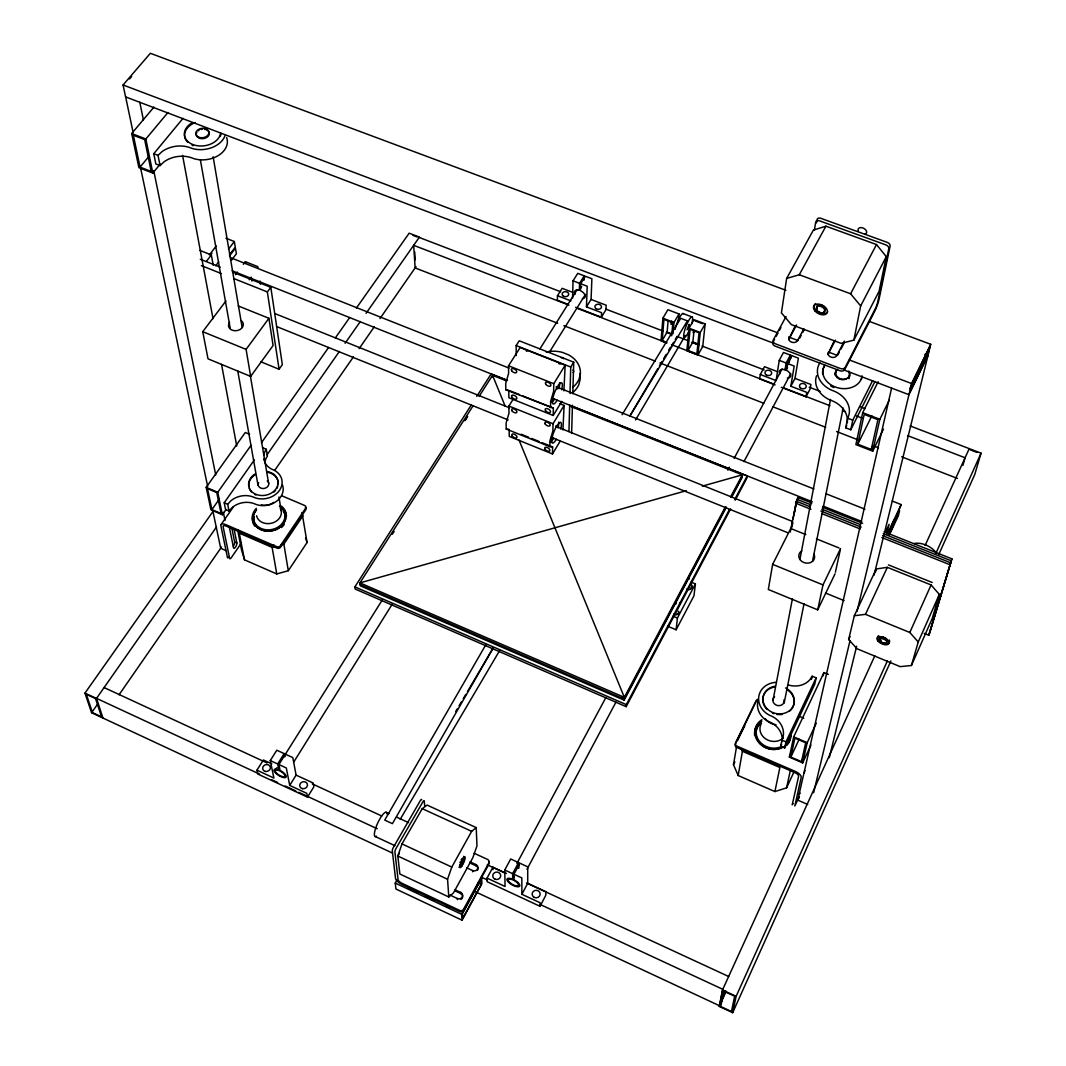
<?xml version="1.0" encoding="UTF-8"?>
<svg xmlns="http://www.w3.org/2000/svg" width="1066" height="1066" viewBox="0 0 1066 1066"><rect width="100%" height="100%" fill="white"/><g stroke="black" fill="none" stroke-linecap="round" stroke-linejoin="round"><path stroke-width="1.5" d="M506.43 873.467L492.932 867.218L487.029 878.104L487.149 881.702L540.036 906.3L540.089 902.742L521.887 894.281L527.697 883.301L527.737 866.831L519.862 863.207L513.945 874.267L513.999 879.836L515.038 880.383A7.315 2.692 29.3 0 1 518.742 886.739A7.315 2.692 29.3 0 1 508.069 881.809A7.315 2.692 29.3 0 1 511.653 878.81L512.693 879.223L514.158 876.492M799.22 794.41L800.153 793.144M509.162 430.784L509.228 436.407L552.494 453.956L552.614 446.947L549.869 446.694L549.976 440.658L552.894 430.944L553.014 423.735L564.127 405.426L559.583 403.628M550.549 407.665L550.642 401.309L553.64 391.289L553.774 383.707L565.153 365.212L520.155 347.516L508.535 365.785L508.615 373.406L505.71 383.4L505.79 389.783L553.347 408.118L553.214 415.474L508.868 397.725L508.788 390.329L505.79 389.783M572.629 292.337L562.142 288.326L557.465 295.708L557.371 300.239L567.991 304.33M564.127 405.426L562.915 429.838L563.554 428.772M565.153 365.212L563.901 390.809L564.554 389.743M568.951 431.557L569.684 405.08M570.004 393.501L570.736 367.037L573.721 362.174L519.222 340.787L516.171 345.571L516.224 355.564M572.562 298.307L573.042 280.824L577.745 273.362L584.261 275.854L584.101 280.091M571.616 433.409L572.442 405.24M572.788 393.647L573.721 362.174M575.04 294.403A6.01 3.491 32.1 0 1 578.492 290.059L579.358 290.298L579.571 283.316L584.261 275.854M575.587 307.261L601.384 317.188L601.584 312.684L586.46 306.861L591.084 299.426L591.883 278.746L585.354 276.267L580.664 283.729L580.437 290.712L581.303 291.125A6.01 3.491 32.1 0 1 585.167 295.842A6.01 3.491 32.1 0 1 582.369 298.627M586.46 306.861L587.206 286.221L580.664 283.729M472.838 406.186L359.935 582.889L360.281 585.82L624.13 700.149L624.343 697.364L725.28 507.043M471.399 404.787L354.898 586.886L355.151 589.032L626.168 706.665L626.328 704.626L729.357 509.655M678.256 322.052L678.989 313.95L667.889 309.726L662.892 318.201L661.04 340.853L666.53 342.972M666.583 342.226L662.186 340.534L663.931 319.387L672.833 322.798L671.7 335.79M662.186 340.534L667.129 332.099L668.102 320.693M673.019 333.778L674.018 322.452L678.989 313.95M689.049 328.195L686.837 350.794L697.884 355.058L702.734 346.543L705.159 323.917L693.979 319.667L689.049 328.195L700.255 332.485L697.884 355.058M688.01 350.487L690.088 329.394L699.056 332.819L696.858 353.885L688.01 350.487L692.887 341.986L694.033 330.607M667.503 626.142L676.124 629.779L677.416 618.027L695.405 583.901L691.088 582.116M695.405 583.901L693.966 595.801L676.124 629.779M777.434 371.648L764.522 366.691L760.285 374.499L759.645 378.936L775.102 384.893M571.323 405.919L747.173 475.942L746.853 478.168L735.247 500.141M786.641 278.453L781.405 312.898L791.345 324.61L841.141 343.372L853.879 340.147L879.104 291.218L886.286 256.639L876.505 244.554L825.923 226.192L813.371 230.096L786.641 278.453L799.273 274.762L850.615 293.776L860.662 305.942L853.879 340.147M779.779 373.726A6.183 3.664 27.7 0 1 784.11 369.556L785.042 369.822L786.135 362.986L790.359 355.098L789.226 361.987L790.359 355.098L783.483 352.473L779.246 360.348L776.101 380.589L760.285 374.499M795.369 325.61L788.693 339.574L796.582 324.97M689.289 325.623L689.156 324.357L687.037 329.874M787.348 378.07A6.183 3.664 27.7 0 0 790.759 375.419A6.183 3.664 27.7 0 0 787.081 370.688L786.175 370.262L787.281 363.426L791.505 355.524L798.381 358.149L795.009 378.39L790.852 386.252L806.789 392.381L806.016 396.805L781.285 387.278M791.039 358.309L791.505 355.524M814.384 230.216L815.717 222.074A3.718 2.425 28.1 0 1 819.567 220.862L885.806 244.874A3.771 2.452 26.3 0 1 888.804 248.605L877.704 302.024A5.477 0.733 -69.1 0 1 875.039 309.247L845.258 367.21A3.731 2.905 10.3 0 1 840.448 368.53L775.315 343.772A3.691 2.865 8.1 0 1 773.316 339.894L786.042 316.549M816.556 222.834L817.089 219.583A3.718 2.425 28.1 0 1 820.953 218.357L887.125 242.328A3.758 2.452 26.3 0 1 890.123 246.059L878.997 299.519A9.128 1.226 -69.1 0 1 874.573 311.538L844.818 369.462A3.731 2.905 10.4 0 1 840.021 370.781L774.969 346.037A3.691 2.865 8.1 0 1 772.983 342.159L774.569 339.255M790.852 386.252L794.17 366.051L787.281 363.426M794.063 771.731L786.575 787.854L774.902 791.558L738.178 775.528L733.488 764.735L736.513 746.853M805.829 534.599L790.732 528.509L772.65 564.367L768.32 589.498L817.715 609.832L835.051 573.828M738.178 775.528L742.402 751.277L741.203 748.545M790.279 532.027L796.435 501.273L795.276 507.709M791.305 528.536L792.464 522.1M793.051 518.889L797.181 499.381L796.595 502.592M792.065 525.391L792.651 522.18M794.103 514.145L794.69 510.92M792.038 526.671L792.624 523.446M796.422 502.539L797.914 497.502L811.772 503.019M797.341 500.714L797.914 497.502M834.305 340.747L827.909 354.445L835.371 340.174M773.09 699.949L792.424 598.692M799.913 559.503L830.481 399.47M835.158 374.979L835.784 371.714M890.896 660.96L732.688 1012.7L719.284 1006.437L722.508 989.981L874.826 655.803M725.506 990.727L720.936 1002.52M784.123 703.2L804.03 603.729M812.505 561.329L843.166 408.038M849.042 378.683L849.695 375.419M894.8 520.514L894.907 519.942A7.915 0.72 -68.4 0 0 891.229 526.617A7.915 0.72 -68.4 0 0 889.444 533.76A7.915 0.72 -68.4 0 0 894.347 522.193L901.143 504.564L892.255 501.06M788.667 685.065A20.054 17.256 14.4 0 0 809.627 680.015L812.185 676.217L816.143 677.869L814.757 684.145L784.709 747.946L780.712 746.227L781.951 740.124A20.441 18.002 14.8 0 0 770.971 715.859L769.639 715.313A20.174 17.562 14.6 0 1 758.899 695.805A20.174 17.562 14.6 0 1 776.248 682.32M874.92 381.535L850.775 429.785L845.711 427.812L847.67 418.218A25.651 20.307 10.4 0 0 833.279 390.809L831.6 390.196A25.251 19.708 10.5 0 1 819.887 362.853M774.902 791.558L779.872 767.52L742.402 751.277M784.709 747.946L785.975 741.856L816.143 677.869M850.775 429.785L852.773 420.177L872.614 380.615M732.688 1012.7L736.14 996.31L887.338 661.027M817.715 609.832L822.979 584.901L840.554 548.577M810.946 745.041L802.671 762.883L789.373 757.14L793.69 736.873L823.911 672.566L828.335 674.418M878.144 381.748L862.687 412.675L855.891 444.615L872.708 451.145L883.474 429.145M790.839 757.06L794.89 738.138L805.709 742.775L801.499 761.644L790.839 757.06L799.167 739.258M857.797 444.216L864.18 414.421L877.904 419.698L871.255 449.452L857.797 444.216L871.841 415.873M786.575 787.854L790.386 770.185M811.506 679.348L812.185 676.217M835.398 572.255L840.208 550.149M802.671 762.883L807.215 742.669L816.29 723.161M872.708 451.145L879.863 419.284L889.337 400.043M823.179 675.777L823.911 672.566M807.682 804.457L797.794 800.14L891.616 388.037M848.656 639.547L854.319 615.748L876.239 568.964L887.338 567.339L931.084 584.954L939.333 594.415L932.257 618.4L911.417 665.504L900.17 666.636L857.011 648.754L848.656 639.547L850.042 636.562M813.611 792.744L850.042 640.613M857.011 611.484L911.617 383.547L930.725 344.291L869.976 321.639M829.295 757.673L856.638 646.223M874.067 575.147L930.725 344.291M875.452 572.202L876.239 568.964M886.805 533.586L889.084 524.352L885.659 531.614M899.597 510.707L898.278 515.931L889.404 534.826M962.904 465.376L965.076 457.767L907.606 435.621M911.417 665.504L918.239 641.972L939.333 594.415M910.191 425.96L981.053 453.17L974.764 474.49L938.626 554.84M924.195 633.377L928.819 635.269L951.898 558.837L884.14 531.854M883.274 533.706L951.232 560.796L928.819 635.269M951.898 558.837L930.085 631.445M804.004 773.383L804.977 770.571M693.7 330.287L693.273 332.925L694.885 330.7M401.975 843.912L397.831 856.038L399.857 874.013L448.799 896.972L453.476 892.882L472.864 857.664L476.982 845.858L476.209 827.602L427.08 805.083L422.256 808.654L401.975 843.912L451.784 867.084L447.56 879.25L448.799 896.972M671.713 321.026L671.034 324.41L672.02 323.518M929.445 633.351L930.258 631.512M950.392 562.688L951.232 560.796M918.239 641.972L909.804 632.484L931.084 584.954M935.908 553.307L981.053 453.17M925.128 545.419L969.234 448.639M719.284 1006.437L726.173 991.287M799.047 797.102L794.823 805.989L801.192 777.487A7.129 3.211 26.3 0 0 795.396 771.438L737.046 746.187A2.812 2.492 13.8 0 1 735.567 742.815L756.154 700.602A2.772 2.425 13.6 0 1 758.339 699.243M797.794 800.14L799.127 797.235M801.499 761.644L803.564 757.193M854.319 615.748L865.485 614.336L887.338 567.339M789.373 757.14L790.759 754.182M887.418 533.746L901.143 504.564M793.037 803.537L792.238 804.803L798.594 776.354A4.277 1.932 26.3 0 0 795.103 772.73L736.833 747.493A2.812 2.492 13.8 0 1 735.353 744.121L755.914 701.934A2.772 2.425 13.7 0 1 756.274 701.401M733.488 764.735L734.887 761.844M909.978 388.251L925.608 356.124M927.953 355.484L908.938 394.686L843.659 369.875M737.605 740.364L744.734 725.733M871.255 449.452L872.694 446.521M860.662 305.942L886.286 256.639M844.339 341.12L836.917 355.431A4.65 3.611 9.9 0 1 830.92 357.07A4.65 3.611 9.9 0 1 828.322 352.18M837.969 354.831L839.448 351.967M840.941 349.102L843.912 343.385M540.036 906.3L545.792 895.28L545.859 891.709L527.697 883.301M806.016 396.805L810.133 388.903L810.92 384.493L795.009 378.39M850.615 293.776L876.505 244.554M734.78 499.394L747.173 475.942M626.168 706.665L730.61 508.922M730.703 496.796L742.349 474.836L571.189 406.666M725.799 507.416L624.21 699.123L360.148 584.688M731.223 497.236L742.083 476.689M624.13 700.149L726.426 507.123M731.849 496.889L741.923 477.874L742.349 474.836L702.307 486.149M526.99 869.283L615.961 702.108M743.948 461.631L790.772 373.646M785.042 369.822L788.534 363.293M786.175 370.262L787.574 367.65M516.917 863.433L605.834 697.604M727.812 470.133L729.384 467.201M734.114 458.393L782.111 368.863M803.844 328.808L797.568 340.52A4.61 3.571 8.6 0 1 791.572 342.146A4.61 3.571 8.6 0 1 789.053 337.309M512.693 879.223L512.626 873.667L518.556 862.607L510.707 858.983L504.764 870.029L505.057 886.472L487.029 878.104M799.54 338.402L801.112 335.47M802.685 332.539L804.257 329.621M481.219 884.327L462.697 918.386L462.431 913.709L481.033 879.543L481.219 884.327L478.234 882.941M462.071 920.198L481.899 883.714L481.659 877.744L461.725 914.362L462.071 920.198L395.939 889.031L395.233 883.061L396.885 880.183M776.155 336.336L777.754 333.418M779.339 330.5L780.925 327.582M799.273 274.762L825.923 226.192M451.784 867.084L471.652 831.333L476.209 827.602M493.265 647.822L392.421 823.658L384.733 820.1L485.896 644.61M399.364 853.373L397.831 856.038L447.56 879.25M700.255 332.485L705.159 323.917M672.006 345.091L673.645 342.266M675.284 339.454L676.923 336.629M455.648 711.622L457.341 708.757M459.033 705.892L461.565 701.575M463.257 698.71L465.789 694.406M467.481 691.541L492.852 648.488M629.846 416.06L657.749 368.703M659.441 365.838L661.986 361.534M663.665 358.669L666.21 354.365M668.742 350.061L670.434 347.183M400.203 819.314L499.754 650.38M635.589 419.897L685.371 335.444M552.494 453.956L560.036 441.391M629.873 416.046L687.423 320.866L680.721 318.308L622.104 414.714M553.214 415.474L561.809 401.362M601.384 317.188L605.954 309.726L606.168 305.209L591.084 299.426M271.857 763.896L263.395 759.991L256.933 770.185L257.772 774.023L307.514 797.141L313.844 786.815L313.177 783.004L296.095 775.115L292.804 757.593L285.408 754.182M307.514 797.141L306.821 793.344L289.712 785.402L296.095 775.115M293.763 762.017L392.475 603.782M549.336 352.286L585.474 294.363M549.869 446.694L506.217 429.025L506.137 422.962L508.975 413.275L508.908 406.026L513.266 399.07M382.321 599.918L278.906 764.549L280.091 770.465L281.078 770.985A7.076 2.545 31.7 0 1 285.515 777.554A7.076 2.545 31.7 0 1 275.481 772.917A7.076 2.545 31.7 0 1 277.906 769.519L278.866 769.905L277.666 763.976L284.182 753.622L276.8 750.224L270.271 760.564L273.895 778.06L256.933 770.185M275.188 770.531L276.947 767.707M539.916 348.928L577.106 289.712M579.358 290.298L581.676 286.594M476.769 396.392L491.12 373.979L506.537 380.122M479.114 396.365L492.559 375.339L506.43 380.868M392.355 534.226L394.154 531.428M237.611 529.909L241.636 550.402L244.5 559.85L276.774 573.934L288.3 570.723L307.061 542.527L301.998 512.533M280.931 544.939L283.862 544.126L303.024 515.678M273.869 544.793L272.123 547.378L276.774 573.934M241.409 542.98L231.242 557.771A2.572 0.919 -65.4 0 1 229.63 558.331L223.127 526.751A3.931 1.679 33.9 0 1 226.059 526.058L277.013 548.124A2.665 2.199 -10.9 0 0 280.638 547.125L305.755 509.815A2.625 2.145 -9.3 0 0 305.342 507.229M119.059 694.779L221.528 547.031M274.668 470.426L353.419 356.87M359.109 348.662L374.286 326.782M379.989 318.574L416.033 266.58M392.461 853.067L91.583 712.741L97.299 704.559M249.577 434.288L245.287 432.49L206.178 487.335L210.935 509.828L222.354 514.758L226.099 509.428M216.491 526.99L96.46 698.47L84.947 693.127L213.48 510.774M266.993 454.862L339.388 351.434M345.104 343.265L360.348 321.492M366.064 313.324L419.418 237.105L409.171 233.174L356.417 308.021M221.022 524.592L233.307 507.016M282.53 485.03A18.815 15.27 -10.4 0 1 276.614 501.207A18.815 15.27 -10.4 0 1 256.639 504.644L254.961 503.952A19.095 15.59 -11.5 0 0 232.108 507.616L229.017 511L225.566 509.508L224.206 502.792L254.374 459.899M211.921 509.588L207.497 488.601L216.758 492.572L221.062 513.532L211.921 509.588L219.423 498.955M261.45 442.736L328.594 347.476M335.31 337.962L349.701 317.548M222.354 514.758L217.757 492.305L251.016 445.335M260.73 361.734L279.079 369.249L282.343 364.692L270.817 287.314L232.481 272.043M225.925 300.985L202.74 331.686L208.017 358.842L250.67 376.405L273.083 345.517L268.912 318.294L238.211 305.929M250.67 376.405L246.086 349.382L268.912 318.294M279.079 369.249L267.366 291.951L270.817 287.314M249.191 279.758L251.163 277.16M235.479 274.682L237.451 272.083M243.368 264.288L245.34 261.69L257.812 266.633L258.025 268.032M231.509 260.157L236.372 253.801L235.439 248.165L229.576 255.8M229.417 254.854L235.28 247.219L234.333 241.529L225.925 238.211M215.718 265.74L218.663 261.916M228.457 249.178L234.333 241.529M209.349 254.894L216.238 246.006M206.684 260.983L211.348 254.947L199.982 250.43M229.017 511L227.684 504.285L230.789 500.887A19.175 15.63 -11.4 0 1 253.735 497.222L255.427 497.915A18.895 15.297 -10.3 0 0 279.652 490.107A18.895 15.297 -10.3 0 0 274.015 470.159L272.856 469.693A18.748 15.097 -9.2 0 1 265.008 462.711M153.93 107.106L131.691 133.543L138.913 167.695L152.824 173.105L160.206 164.111M140.059 167.109L133.343 135.249L144.67 139.606L151.199 171.453L140.059 167.109L148.547 156.862M226.645 137.567A23.159 16.59 -7.4 0 1 218.97 155.13A23.159 16.59 -7.4 0 1 194.279 158.781L192.226 158.035A23.559 17.016 -8.2 0 0 163.951 161.912L160.047 165.59L155.836 163.964L153.77 153.731L183.019 118.339M152.824 173.105L145.842 138.993L167.988 112.45M773.716 343.279L125.575 96.886L123.07 84.974L150.359 53.3L785.869 290.285M129.546 78.951L131.664 76.486M160.047 165.59L158.008 155.369L161.939 151.678A23.692 17.043 -8.2 0 1 190.361 147.788L192.426 148.547A23.279 16.616 -7.3 0 0 224.913 135.942M686.291 490.68L359.935 582.889L624.343 697.364L519.022 440.018M275.055 546.565L272.123 547.378L239.277 533.147L238.304 529.962M506.217 429.025L509.148 429.371M558.851 363.613L560.09 364.079M881.289 636.948L885.926 638.494M206.418 129.825L206.591 129.892A6.583 4.704 -7.3 0 1 208.403 136.022A6.583 4.704 -7.3 0 1 199.915 138.393L198.929 138.034A6.583 4.704 -7.3 0 1 196.864 132.277M192.093 145.282L193.146 145.669M924.848 354.312L927.966 355.551M123.07 84.974L777.86 332.898M788.747 337.029L798.074 340.56M829.175 352.34L836.957 355.284M849.402 359.988L911.617 383.547M682.88 313.484L692.354 317.082M695.019 320.853L702.467 323.691M573.042 280.824L579.571 283.316M779.246 360.348L786.135 362.986M662.892 318.201L674.018 322.452M667.129 332.099L671.513 333.778M692.887 341.986L698.763 344.238M419.191 237.438L560.596 291.724M605.648 309.033L663.145 331.1M666.25 332.299L670.914 334.084M677.123 336.47L687.996 340.654M694.219 343.039L698.883 344.824M701.988 346.024L764.135 369.889M809.201 387.185L820.074 391.369M860.475 406.879L865.139 408.664M691.701 342.306L698.603 344.958M412.982 235.386L417.072 236.958M970.207 449.812L976.962 452.41M862.687 412.675L879.863 419.284M557.465 295.708L570.976 300.905M131.691 133.543L145.842 138.993M569.004 305.169L413.675 245.327L415.127 267.926L557.678 323.264M576.773 308.154L666.85 342.866M671.513 344.664L774.023 384.16M783.35 387.757L829.948 405.706M842.367 410.49L845.485 411.689M856.344 415.873L862.567 418.272M847.67 418.218L852.773 420.177M153.77 153.731L158.008 155.369M563.874 325.663L655.297 361.161M659.947 362.96L763.762 403.268M773.05 406.866L825.737 427.319M836.583 431.53L858.277 439.952M873.774 445.974L878.424 447.773M901.663 456.794L957.441 478.447M516.171 345.571L570.736 367.037M508.535 365.785L553.774 383.707M230.456 257.626L509.002 368.076M556.972 387.091L813.851 488.948M826.23 493.851L864.926 509.188M232.148 270.791L507.509 380.429M552.375 398.298L812.265 501.78M823.085 506.097L861.768 521.501M200.288 259.225L220.209 267.166M822.552 507.309L862.594 523.259M796.995 499.314L811.039 504.911M821.833 509.202L860.342 524.565M796.249 501.193L810.307 506.816M820.913 511.04L861.181 527.097M882.568 535.638L950.592 562.768L949.739 564.66L881.888 537.57M201.367 265.594L221.315 273.562M233.601 278.466L267.366 291.951M795.516 503.099L810.933 509.255M821.739 513.559L860.289 528.963M510.334 390.942L519.542 394.62M522.62 395.846L553.347 408.118M508.908 406.026L553.014 423.735M274.735 313.511L509.508 407.812M555.839 426.413L792.158 521.341M888.471 564.9L932.19 582.489M816.396 538.85L839.049 547.964M276.507 326.502L508.122 419.924M551.349 437.353L787.587 532.64M521.141 434.222L528.629 437.247M531.628 438.459L539.13 441.497M542.128 442.71L552.614 446.947M202.74 331.686L246.086 349.382M772.65 564.367L822.979 584.901M825.577 593.056L844.072 600.611M865.485 614.336L909.804 632.484M255.041 494.611L255.893 494.97M772.424 713.087L773.996 713.727M673.072 616.201L677.416 618.027M262.862 447.827L266.273 449.266L267.419 456.101A18.668 15.057 -9.2 0 0 265.021 461.805M281.651 495.703L304.596 505.471A2.625 2.145 -9.3 0 1 305.542 508.375L280.398 545.699A2.665 2.199 -10.9 0 1 276.774 546.698L225.765 524.619A6.556 2.798 33.9 0 0 220.889 525.778L227.431 557.371A2.572 0.919 -65.4 0 0 228.697 557.265M799.194 716.285L803.751 718.217M793.69 736.873L807.215 742.669M206.178 487.335L217.757 492.305M781.951 740.124L785.975 741.856M224.206 502.792L227.684 504.285M354.898 586.886L626.328 704.626M231.815 527.857L234.64 541.994L236.839 542.954A3.211 1.159 -65.5 0 1 235.519 547.098A3.211 1.159 -65.5 0 1 233.521 547.777L229.403 527.39M226.179 550.669L220.702 548.284L212.814 510.801M422.256 808.654L471.652 831.333M385.999 812.225L388.997 813.611M396.499 817.076L408.505 822.619M474.064 853.213L487.535 859.436A2.865 2.665 -6.3 0 1 488.788 863.007L463.63 909.178A2.918 2.732 -11 0 1 459.699 910.431L402.095 883.341A4.344 1.506 30.3 0 1 398.084 879.743L394.913 851.934A3.038 0.706 -65.2 0 1 396.179 848.203L422.776 802.032A2.971 0.693 -65.6 0 1 424.255 800.939L424.668 805.709M270.271 760.564L277.666 763.976M278.906 764.549L286.314 767.973L289.712 785.402M504.764 870.029L512.626 873.667M513.945 874.267L521.834 877.918L521.887 894.281M104.095 687.57L267.033 762.936M312.285 783.87L381.681 815.983M487.282 864.832L505.391 873.201M526.511 882.981L728.664 976.496M470.093 861.861L475.942 864.579A3.598 3.345 -7.8 0 1 477.488 869.057A3.598 3.345 -7.8 0 1 472.651 870.589L466.788 867.871M470.159 863.087L475.996 865.792A3.584 3.345 -7.8 0 1 477.541 870.269M259.518 774.089L96.54 698.363L102.922 718.031M271.59 779.686L277.626 782.497M285.182 786.002L295.748 790.905M298.76 792.318L377.231 828.762M481.366 877.145L487.402 879.943M540.209 904.488L722.815 989.315L719.59 1005.784L475.369 891.776M722.508 989.981L736.14 996.31M375.405 836.583L394.913 845.671M454.796 889.644L460.685 892.389A3.624 3.398 -10.6 0 1 462.218 896.959A3.624 3.398 -10.6 0 1 457.327 898.505L449.959 895.054M454.876 890.83L460.752 893.588A3.624 3.398 -10.7 0 1 461.018 899.464M407.812 888.005L418.139 892.868M425.521 896.346L434.382 900.517M446.188 906.073L449.146 907.459M395.233 883.061L461.725 914.362M505.164 406.133L492.559 375.339L492.599 377.257M84.947 693.127L91.583 712.741M305.542 537.864L307.061 542.527M125.628 96.846L133.17 132.704M140.725 168.561L207.657 486.349M139.793 102.243L143.444 120.138M153.731 170.587L215.732 474.93M223.354 512.373L225.006 520.501M234.027 528.816L236.839 542.954M284.755 756.593L284.182 753.622L284.729 756.647M239.277 533.147L244.5 559.85M182.579 155.396L213.013 318.681M221.541 364.399L236.745 446.054M211.348 254.947L213.227 265.327M200.408 160.047L230.229 328.381M237.745 370.861L258.012 485.257M213.133 156.742L242.155 327.515M250.244 375.125L268.659 483.498M283.862 544.126L288.3 570.723M278.919 496.956L281.197 510.734M245.34 261.69L245.566 263.089M251.429 277.92L251.936 281.131M260.011 281.038L260.504 284.276M457.327 898.505L457.407 899.691M414.687 251.789L415.207 259.904M460.685 892.389L460.752 893.588M472.651 870.589L472.704 871.788M475.942 864.579L475.996 865.792M492.932 867.218L492.998 869.643M572.562 387.451A26.61 21.133 1 0 0 578.998 379.309L580.357 373.9A26.61 21.133 1 0 0 568.684 354.911L562.515 352.42A26.61 21.133 1 0 0 546.192 352.033M572.975 370.049A2.212 1.759 1.6 0 1 573.175 372.54M561.289 357.776A1.466 1.159 1.3 0 1 563.581 358.669M572.415 392.794A26.517 21.107 1 0 0 578.825 384.666L580.17 379.269A26.517 21.107 1 0 0 579.731 373.766M559.517 382.681A11.42 2.918 -68.3 0 1 558.904 388.69M554.533 399.137A11.42 2.918 -68.3 0 1 552.041 402.322M557.238 400.216A11.42 2.905 -68.3 0 1 552.455 400.27A11.42 2.905 -68.3 0 1 559.197 384.173A11.42 2.905 -68.3 0 1 561.622 389.756M526.284 350.927A3.025 1.666 32.3 0 1 526.937 351.367M556.039 386.998A6.063 1.546 -68.3 0 1 557.198 389.077M211.215 254.321A5.796 2.452 -68.3 0 1 211.974 253.148M241.262 320.666A7.449 5.716 -8.7 0 1 241.502 328.408A7.449 5.716 -8.7 0 1 231.535 329.887A7.449 5.716 -8.7 0 1 229.576 322.398M278.159 484.257A14.817 12.006 -10.3 0 0 271.857 473.757L269.631 472.851A14.817 12.006 -10.3 0 0 267.22 472.291M277.733 486.363A14.817 12.006 -10.3 0 1 276.88 488.401M275.601 490.307A14.817 12.006 -10.3 0 1 273.962 492.026M251.403 491.866A14.817 12.006 -10.3 0 1 249.231 488.188M248.778 486.136A14.817 12.006 -10.3 0 1 255.001 474.836M254.867 474.077A14.831 12.006 -10.3 0 0 254.907 493.864L257.133 494.771A14.831 12.006 -10.3 0 0 276.134 488.654A14.831 12.006 -10.3 0 0 271.723 472.998L269.498 472.091A14.831 12.006 -10.3 0 0 267.086 471.532M264.248 460.858A18.748 15.097 -9.2 0 1 263.795 458.94M263.862 454.969A18.748 15.097 -9.2 0 1 266.273 449.266M268.272 482.005A5.343 4.331 -10.3 0 1 267.246 486.989A5.343 4.331 -10.3 0 1 261.25 488.241L260.437 487.908A5.343 4.331 -10.3 0 1 258.652 482.618M267.22 480.833A5.343 4.331 -10.3 0 1 267.806 481.379M220.862 134.129A18.269 13.032 -7.3 0 1 220.289 136.408M187.683 142.284A18.269 13.032 -7.3 0 1 195.331 122.537M220.675 132.983A18.269 13.032 -7.3 0 1 194.625 145.149L191.893 144.15A18.269 13.032 -7.3 0 1 192.36 122.67M198.196 130.865A6.583 4.704 -7.3 0 1 199.076 130.292M201.154 129.492A6.583 4.704 -7.3 0 1 202.274 129.279M204.539 129.306A6.583 4.704 -7.3 0 1 205.605 129.532M817.116 308.234A4.704 2.918 27.4 0 1 819.074 304.809A4.704 2.918 27.4 0 1 824.817 307.501A4.704 2.918 27.4 0 1 823.858 311.405M827.669 311.912A7.529 4.677 27.4 0 1 817.715 311.538A7.529 4.677 27.4 0 1 815.517 303.543M858.383 231.162A4.557 2.985 27 0 1 860.382 227.644A4.557 2.985 27 0 1 865.978 230.229A4.557 2.985 27 0 1 864.939 234.2M848.856 371.075A7.209 5.636 10.5 0 1 846.964 378.457A7.209 5.636 10.5 0 1 837.33 376.924A7.209 5.636 10.5 0 1 837.57 369.276M787.787 690.062A15.817 13.778 14.6 0 1 789.32 711.382M782.164 714.407A15.817 13.778 14.6 0 1 776.688 714.38M767.054 709.53A15.817 13.778 14.6 0 1 774.835 686.97M785.602 687.97A15.83 13.778 14.6 0 1 793.237 705.958A15.83 13.778 14.6 0 1 774.129 713.034L771.571 711.995A15.83 13.778 14.6 0 1 763.016 697.47A15.83 13.778 14.6 0 1 774.969 686.264M758.339 699.989A20.067 17.509 14.7 0 0 768.466 721.482L769.785 722.015A20.347 17.949 15 0 1 782.071 741.723M781.551 744.028A20.347 17.949 15 0 1 780.712 746.227M783.91 702.374A5.703 4.97 14.6 0 1 776.874 705.346L775.955 704.959A5.703 4.97 14.6 0 1 774.582 696.764M783.976 699.789A5.703 4.97 14.6 0 1 784.11 701.535M814.011 554.307A7.995 6.649 12.3 0 1 810.44 562.608A7.995 6.649 12.3 0 1 800.046 559.677A7.995 6.649 12.3 0 1 801.819 550.869M833.745 387.544A19.801 15.457 10.5 0 1 830.774 385.945M822.632 373.873A19.801 15.457 10.5 0 1 824.538 366.104M861.848 376.911A19.801 15.457 10.5 0 1 861.248 379.536M862.074 375.818A19.814 15.47 10.5 0 1 837.183 387.651L833.945 386.465A19.814 15.47 10.5 0 1 824.738 365.012M816.596 375.698A25.091 19.654 10.5 0 0 829.761 399.87L831.427 400.496A25.504 20.254 10.5 0 1 847.297 422.749M846.724 425.334A25.504 20.254 10.5 0 1 845.711 427.812M848.656 376.911A7.142 5.57 10.5 0 1 847.23 378.39M846.271 378.95A7.142 5.57 10.5 0 1 840.354 379.323L839.195 378.896A7.142 5.57 10.5 0 1 837.276 369.689M849.109 373.113A7.142 5.57 10.5 0 1 849.096 376.018M880.05 639.174A4.091 2.092 25.1 0 1 881.569 636.922A4.091 2.092 25.1 0 1 886.419 638.92A4.091 2.092 25.1 0 1 886.566 641.852M881.222 640.479A4.091 2.092 25.1 0 1 880.529 639.84M889.604 641.972A6.543 3.331 25.1 0 1 882.715 642.745A6.543 3.331 25.1 0 1 877.545 637.015M877.971 636.242A6.543 3.331 25.1 0 1 878.784 635.709M889.231 640.013A6.543 3.331 25.1 0 1 889.63 641.052M914.188 543.54A15.097 8.248 24.5 0 1 936.254 553.041M558.624 422.163A11.14 2.772 -68.1 0 1 558.038 427.919M553.774 438.126A11.14 2.772 -68.1 0 1 550.349 441.95M556.412 439.205A11.14 2.758 -68.1 0 1 551.748 439.552A11.14 2.758 -68.1 0 1 558.317 423.815A11.14 2.758 -68.1 0 1 560.689 428.985M555.772 426.16A5.916 1.479 -68.1 0 1 556.412 426.6M783.07 738.085A13.378 11.753 15.3 0 1 765.668 738.885A13.378 11.753 15.3 0 1 761.417 723.454M775.995 724.72A13.552 11.846 14.9 0 1 765.175 718.604M756.78 700.988A2.772 2.425 13.7 0 1 757.406 700.708M790.959 733.488A18.255 16.057 15.4 0 1 785.149 745.84M783.936 746.68A18.255 16.057 15.4 0 1 758.499 742.216A18.255 16.057 15.4 0 1 761.897 719.697M790.692 734.807A18.242 16.043 15.4 0 1 787.014 745.174M754.661 735.5A18.242 16.043 15.4 0 1 761.644 721.016M785.909 744.335A16.843 14.817 15.4 0 0 789.186 737.352A16.856 14.817 15.4 0 1 786.175 743.015M781.631 747.599A16.843 14.817 15.4 0 1 760.298 743.855A16.843 14.817 15.4 0 1 759.418 724.587M781.898 746.293A16.856 14.817 15.4 0 1 759.605 741.483A16.856 14.817 15.4 0 1 761.63 721.469M273.815 502.406A12.712 10.34 -10.4 0 1 261.317 504.938M280.211 508.229A12.565 10.274 -10.6 0 1 272.603 522.926A12.565 10.274 -10.6 0 1 256.573 515.744M281.411 506.123A17.149 14.045 -10.7 0 1 281.544 525.818A17.149 14.045 -10.7 0 1 257.772 527.91A17.149 14.045 -10.7 0 1 256.36 508.322M234.64 541.994A3.211 1.159 -65.5 0 1 233.334 546.138M284.209 524.459A17.136 14.031 -10.7 0 1 281.477 527.537M254.641 526.004A17.136 14.031 -10.7 0 1 256.626 509.761M279.385 506.123A17.136 14.031 -10.7 0 1 286.488 516.037M283.17 510.987A15.817 12.952 -10.7 0 1 280.531 526.857M279.519 527.683A15.817 12.952 -10.7 0 1 274.748 530.215M273.429 530.628A15.817 12.952 -10.7 0 1 254.054 516.73M280.465 506.976A15.83 12.965 -10.7 0 1 281.197 524.565A15.83 12.965 -10.7 0 1 260.064 527.95A15.83 12.965 -10.7 0 1 255.733 510.947M688.676 331.753A10.98 2.305 -69 0 1 683.732 334.804A10.98 2.305 -69 0 1 689.968 318.534A10.98 2.305 -69 0 1 691.674 323.944M675.124 329.381A10.966 2.345 -69 0 1 679.308 317.935A10.966 2.345 -69 0 1 683.453 313.697M421.683 799.753A2.971 0.693 -65.6 0 0 420.191 800.846L393.581 846.99A3.038 0.706 -65.2 0 0 392.301 850.721L395.539 878.544A7.235 2.505 30.3 0 0 402.228 884.54L459.779 911.603A2.905 2.732 -11.1 0 0 463.697 910.364L488.828 864.22A2.865 2.665 -6.4 0 0 488.681 861.555M459.779 865.112A3.744 0.773 -65.7 0 1 459.593 865.046M459.952 862.754A3.744 0.773 -65.7 0 1 460.285 861.874M461.125 860.142A3.744 0.773 -65.7 0 1 461.565 859.396M461.978 858.81A3.744 0.773 -65.7 0 1 462.817 858.343M463.79 856.331A5.996 1.239 -65.7 0 1 463.217 859.995M462.684 861.395A5.996 1.239 -65.7 0 1 462.044 862.82M460.645 865.352A5.996 1.239 -65.7 0 1 458.926 867.164M376.485 836.21A13.338 3.265 -65.2 0 1 377.924 822.592A13.338 3.265 -65.2 0 1 387.011 813.998M622.131 696.791A2.105 1.865 5.5 0 1 621.611 696.631M690.541 588.632A2.678 2.279 7.8 0 0 692.061 585.74L691.727 585.207A2.678 2.279 7.8 0 0 691.248 584.754M678.442 611.564A2.705 2.319 7.5 0 1 674.218 614.056M678.496 611.244A2.705 2.319 7.5 0 1 674.258 613.869M679.748 602.663A2.732 2.332 7.4 0 1 679.535 603.01M676.19 603.782A2.732 2.332 7.4 0 1 675.777 603.583M691.354 587.166A2.678 2.279 7.7 0 1 686.877 588.978M689.342 578.931A2.705 2.292 7.7 0 1 688.889 578.785M889.71 531.561L889.604 532.587L894.321 520.848L889.71 531.561M723.761 991.167L720.736 1006.531L731.463 1011.541L734.661 996.23L723.761 991.167M911.99 383.347L909.858 392.261L927.62 355.711L929.818 346.716L911.99 383.347M518.596 868.204L518.529 862.66L518.596 868.204M467.534 416.5L464.856 420.71L467.534 416.566M885.353 639.76L880.716 638.201A4.091 2.079 25.1 0 0 880.17 641.306A4.091 2.079 25.1 0 0 885.779 643.184A4.091 2.079 25.1 0 0 885.353 639.76M95.527 698.59L86.319 694.312L92.489 712.621L101.576 716.858L95.527 698.59M461.378 865.552L460.992 864.166A3.744 0.773 -65.7 0 1 463.404 859.276A3.744 0.773 -65.7 0 1 463.857 860.942A3.744 0.773 -65.7 0 1 461.378 865.552M817.009 310.406L816.929 306.582A4.704 2.918 27.4 0 1 823.378 307.967A4.704 2.918 27.4 0 1 823.458 312.618A4.704 2.918 27.4 0 1 817.009 310.406M511.88 397.138A2.998 1.599 32 0 0 516.53 399.004A2.998 1.599 32 0 0 514.185 395.379A2.998 1.599 32 0 0 511.88 397.138M545.499 410.583A3.011 1.612 31.4 0 0 550.176 412.462A3.011 1.612 31.4 0 0 547.884 408.851A3.011 1.612 31.4 0 0 545.499 410.583M545.739 384.12A3.065 1.666 31.7 0 0 550.509 386.012A3.065 1.666 31.7 0 0 548.164 382.294A3.065 1.666 31.7 0 0 545.739 384.12M511.653 370.715A3.051 1.652 32.3 0 0 516.37 372.594A3.051 1.652 32.3 0 0 513.999 368.876A3.051 1.652 32.3 0 0 511.653 370.715M198.196 136.968A6.649 4.744 -7.3 0 0 208.909 133.357A6.649 4.744 -7.3 0 0 199.995 128.706A6.649 4.744 -7.3 0 0 198.196 136.968M814.93 310.952A7.529 4.677 27.4 0 0 826.976 313.217A7.529 4.677 27.4 0 0 819.474 304.21A7.529 4.677 27.4 0 0 814.93 310.952M878.131 641.279A6.543 3.331 25.1 0 0 888.604 643.997A6.543 3.331 25.1 0 0 882.302 636.948A6.543 3.331 25.1 0 0 878.131 641.279M512.16 435.901A2.932 1.519 31.7 0 0 516.69 437.74A2.932 1.519 31.7 0 0 514.412 434.262A2.932 1.519 31.7 0 0 512.16 435.901M544.966 449.186A2.945 1.532 31.1 0 0 549.523 451.051A2.945 1.532 31.1 0 0 547.284 447.573A2.945 1.532 31.1 0 0 544.966 449.186M545.192 424.001A2.985 1.586 31.3 0 0 549.829 425.88A2.985 1.586 31.3 0 0 547.551 422.309A2.985 1.586 31.3 0 0 545.192 424.001M511.947 410.756A2.971 1.572 31.9 0 0 516.557 412.609A2.971 1.572 31.9 0 0 514.238 409.051A2.971 1.572 31.9 0 0 511.947 410.756M461.924 865.965A5.996 1.239 -65.7 0 0 465.082 856.931A5.996 1.239 -65.7 0 0 460.499 863.993A5.996 1.239 -65.7 0 0 461.924 865.965M596.081 308.674A3.291 2.545 2.4 0 0 601.437 307.274A3.291 2.545 2.4 0 0 597.107 304.343A3.291 2.545 2.4 0 0 596.081 308.674M563.288 296.068A3.278 2.532 1.4 0 0 568.631 294.669A3.278 2.532 1.4 0 0 564.34 291.778A3.278 2.532 1.4 0 0 563.288 296.068M276.161 772.743A5.65 2.039 31.7 0 0 284.622 776.568A5.65 2.039 31.7 0 0 279.439 770.691A5.65 2.039 31.7 0 0 276.161 772.743M302.584 788.653A3.918 3.478 -17 0 0 307.328 784.07A3.918 3.478 -17 0 0 300.839 782.884A3.918 3.478 -17 0 0 302.584 788.653M265.474 771.438A3.904 3.438 -18 0 0 270.258 766.907A3.904 3.438 -18 0 0 263.808 765.734A3.904 3.438 -18 0 0 265.474 771.438M800.22 387.624A3.398 2.665 9.4 0 0 806.003 387.331A3.398 2.665 9.4 0 0 802.405 383.454A3.398 2.665 9.4 0 0 800.22 387.624M766.281 374.872A3.371 2.652 8.2 0 0 771.664 373.393A3.371 2.652 8.2 0 0 767.04 370.342A3.371 2.652 8.2 0 0 766.281 374.872M509.761 882.581A5.85 2.159 29.3 0 0 518.409 885.406A5.85 2.159 29.3 0 0 511.84 879.477A5.85 2.159 29.3 0 0 509.761 882.581M533.52 896.879A3.984 3.744 -1.1 0 0 540.062 894.774A3.984 3.744 -1.1 0 0 534.865 890.51A3.984 3.744 -1.1 0 0 533.52 896.879M494.93 879.117A3.971 3.704 -5.6 0 0 500.687 875.532A3.971 3.704 -5.6 0 0 494.557 872.694A3.971 3.704 -5.6 0 0 494.93 879.117"/></g></svg>
